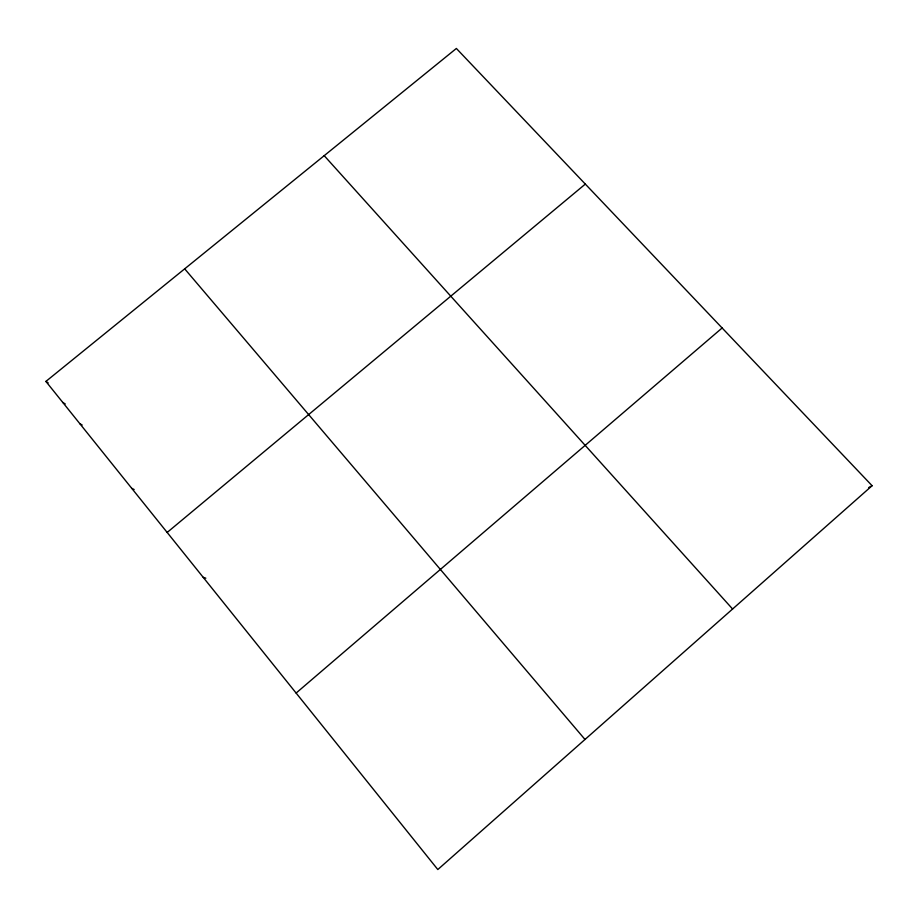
<?xml version="1.0" encoding="UTF-8"?>
<svg xmlns="http://www.w3.org/2000/svg" width="918" height="918" viewBox="0 0 918 918"><rect width="100%" height="100%" fill="white"/><g stroke="black" fill="none" stroke-linecap="round" stroke-linejoin="round"><path stroke-width="1.38" d="M872.1 485.714L437.817 869.541L45.9 381.418L456.372 48.459L872.1 485.714L868.726 487.561M296.124 693.056L722.133 327.978M167.168 532.451L585.328 184.082M203.199 577.319L205.827 578.179M131.767 488.365L134.143 489.535M79.809 423.646L82.172 425.023M62.78 402.44L65.224 403.931M45.9 381.418L48.172 382.852M324.203 155.67L732.598 609.013M184.679 268.836L584.995 739.46"/></g></svg>
